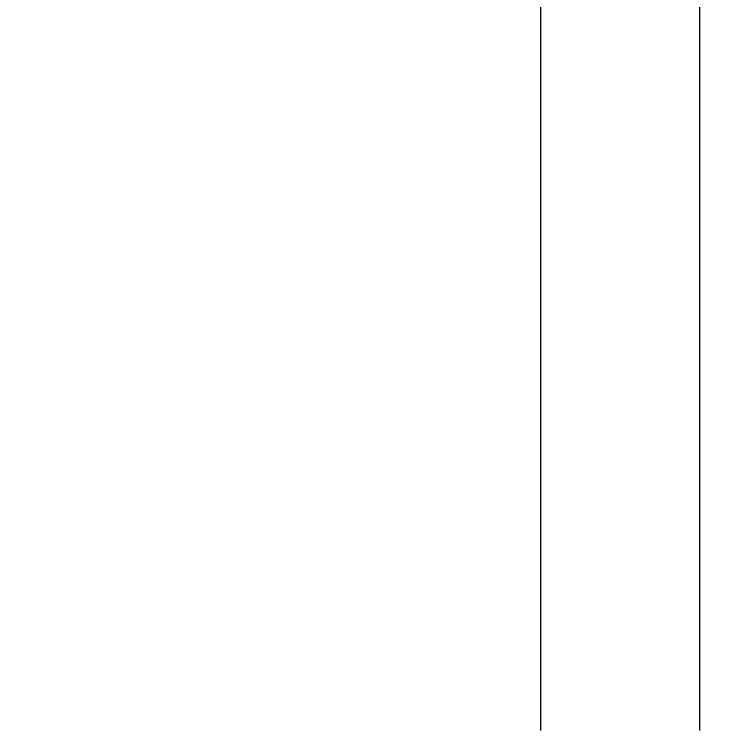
# Model space of a CAD drawing. Extents: x 4138 to 4928, y 0 to 579.
# Drawn here: x 4603.96 to 4626.36, y 128.24 to 150.73 of the extents above; entities that cross this region are included whole.
import ezdxf

# ---------------------------------------------------------------- set-up
doc = ezdxf.new("R2010")
doc.units = 0
doc.header["$LTSCALE"] = 10
doc.header["$MEASUREMENT"] = 0
doc.header["$PDMODE"] = 3
doc.header["$PDSIZE"] = -10
doc.layers.get('0').update_dxf_attribs({"linetype": 'CONTINUOUS'})
doc.layers.get('DEFPOINTS').update_dxf_attribs({"linetype": 'CONTINUOUS'})
doc.layers.add('1', color=7, linetype='CONTINUOUS')
doc.styles.add('Daelim Dimension', font='NanumGothic.ttf')
doc.dimstyles.new('DEFAULT', dxfattribs={"dimscale": 2, "dimtxt": 2, "dimasz": 2, "dimexe": 0, "dimexo": 2, "dimgap": 1, "dimtad": 1, "dimdec": 0, "dimzin": 9, "dimdsep": 46, "dimtxsty": 'Daelim Dimension', "dimcen": 0.5, "dimclrd": 5, "dimclre": 5, "dimclrt": 256, "dimadec": 1, "dimazin": 0, "dimtfac": 1, "dimtdec": 0, "dimtix": 1, "dimtmove": 0, "dimatfit": 3, "dimfxl": 1, "dimtolj": 1, "dimtzin": 1, "dimlwd": 9, "dimlwe": 9, "dimarcsym": 0})

# ---------------------------------------------------------------- blocks, each defined once
blk = doc.blocks.new('*D3')
at = {"color": 5, "lineweight": 9, "ltscale": 0.5, "transparency": 16777216}
for p, q in [((4493.136, 177.068), (4493.136, 84.313)), ((4685.158, 167.039), (4685.158, 84.313)), ((4497.136, 86.313), (4681.158, 86.313))]:
    blk.add_line(p, q, dxfattribs=at)
at = {"color": 5, "ltscale": 0.5, "transparency": 16777216}
for points in [[(4497.136, 86.98), (4497.136, 85.646), (4493.136, 86.313)], [(4681.158, 86.98), (4681.158, 85.646), (4685.158, 86.313)]]:
    blk.add_solid(points, dxfattribs=at)
at = {"layer": 'DEFPOINTS', "color": 0, "ltscale": 0.5, "transparency": 16777216}
for p in [(4493.136, 181.068), (4685.158, 171.039), (4685.158, 86.313)]:
    blk.add_point(p, dxfattribs=at)
at = {"color": 7, "ltscale": 0.5, "transparency": 16777216, "insert": (4589.147, 93.757), "char_height": 10, "attachment_point": 5, "style": 'Daelim Dimension'}
blk.add_mtext('\\A1;192', dxfattribs=at)

msp = doc.modelspace()

# ---------------------------------------------------------------- linework, layer by layer
at = {"layer": '1', "color": 7, "linetype": 'Continuous', "lineweight": 18}
for p, q in [((4620.458, 184.056), (4620.458, 128.242)), ((4625.458, 128.242), (4625.458, 184.056))]:
    msp.add_line(p, q, dxfattribs=at)

# ---------------------------------------------------------------- dimensions: what is measured, and where the dimension line sits
at = {"color": 5, "ltscale": 0.5}
dim = msp.add_linear_dim(base=(4685.158, 86.313), p1=(4493.136, 181.068), p2=(4685.158, 171.039), dimstyle='DEFAULT', override={"dimtxt": 5, "dimexe": 1, "dimclrt": 7}, dxfattribs=at)
dim.commit()
dim.dimension.update_dxf_attribs({"geometry": '*D3', "text_midpoint": (4589.147, 93.757)})

doc.saveas('drawing.dxf')
